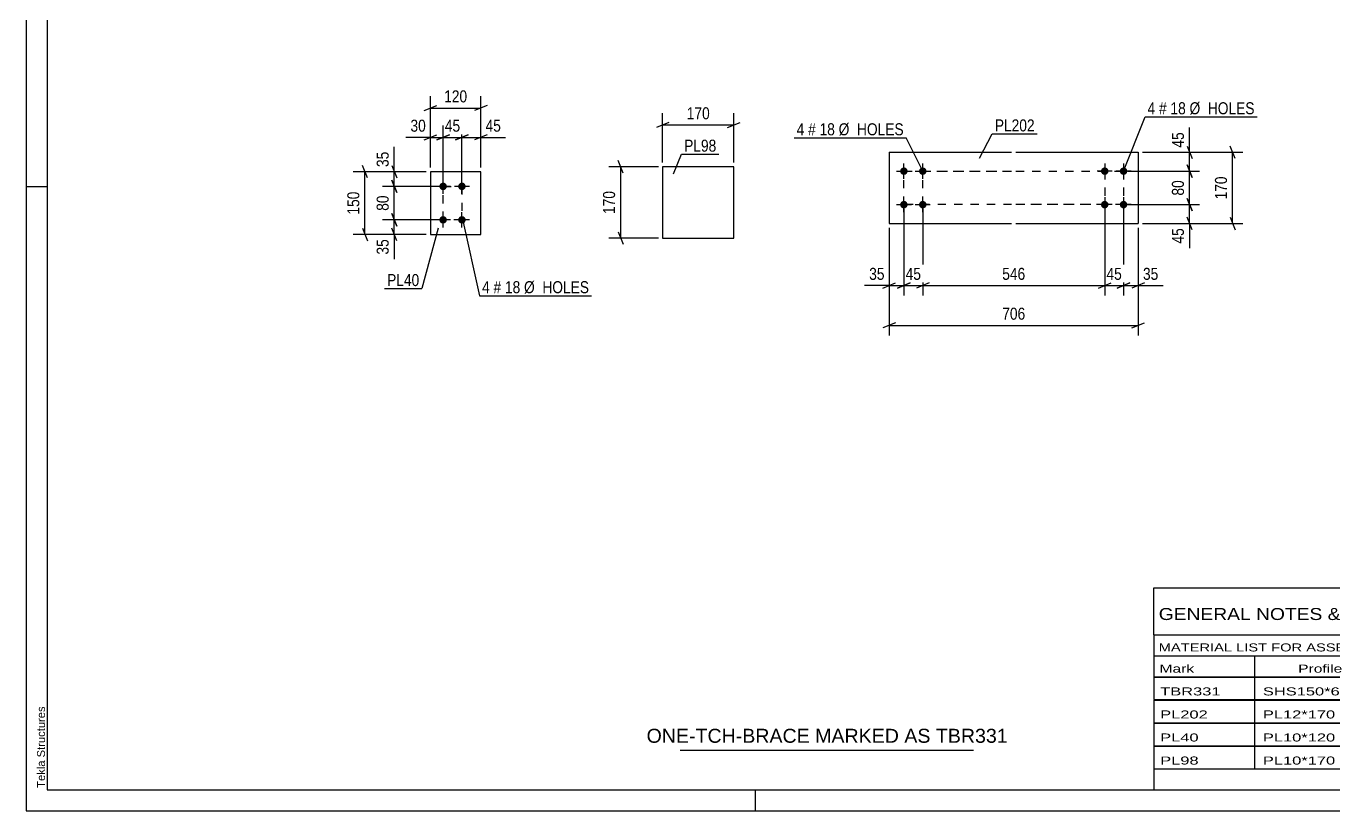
# Model space of a CAD drawing. Header units: millimetres. Extents: x 0 to 594, y 0 to 420.
# Drawn here: x 0 to 311.9, y 0 to 187.3 of the extents above; entities that cross this region are included whole.
import ezdxf

# ---------------------------------------------------------------- set-up
doc = ezdxf.new("R2010")
doc.units = ezdxf.units.MM
doc.linetypes.add('DXK_LINE_DOT2', pattern=[3.9198, 1.9599, -1.9599])
doc.styles.add('Arial', font='ARIAL.TTF', dxfattribs={"height": 0.2})
doc.styles.add('Arial Narrow', font='ARIALN.TTF', dxfattribs={"height": 0.2})

# ---------------------------------------------------------------- blocks, each defined once
blk = doc.blocks.new('Unknown-580870585-1130')
at = {"color": 5, "linetype": 'Continuous'}
for p, q in [((0, 420), (0, 0)), ((5, 415), (5, 5)), ((5, 149), (0, 149)), ((5, 5), (589, 5)), ((174, 0), (174, 5)), ((0, 0), (594, 0))]:
    blk.add_line(p, q, dxfattribs=at)
at = {"color": 174, "linetype": 'Continuous', "style": 'Arial'}
blk.add_text('Tekla Structures', height=1.9102, rotation=90, dxfattribs=at).set_placement((4.5, 5.5))
blk = doc.blocks.new('Part-580870585-3548 - 3547')
at = {"color": 2, "linetype": 'Continuous'}
for p, q in [((205.87, 157.21), (205.87, 140.21)), ((205.87, 157.21), (235.07, 157.21)), ((236.07, 157.21), (265.27, 157.21)), ((265.27, 157.21), (265.27, 140.21)), ((205.87, 140.21), (235.07, 140.21)), ((236.07, 140.21), (265.27, 140.21))]:
    blk.add_line(p, q, dxfattribs=at)
blk = doc.blocks.new('Bolt-580870585-3549 - 3547')
at = {"linetype": 'Continuous'}
for points in [[(257.27, 151.81, -1), (257.27, 153.61, -1)], [(261.77, 151.81, -1), (261.77, 153.61, -1)], [(257.27, 143.81, -1), (257.27, 145.61, -1)], [(261.77, 143.81, -1), (261.77, 145.61, -1)]]:
    blk.add_hatch(color=1, dxfattribs=at).paths.add_polyline_path(points)
at = {"color": 1, "linetype": 'Continuous'}
for p, q in [((257.27, 154.51), (257.27, 150.91)), ((261.77, 154.51), (261.77, 150.91)), ((259.07, 152.71), (255.47, 152.71)), ((263.57, 152.71), (259.97, 152.71)), ((259.07, 144.71), (255.47, 144.71)), ((257.27, 146.51), (257.27, 142.91)), ((263.57, 144.71), (259.97, 144.71)), ((261.77, 146.51), (261.77, 142.91))]:
    blk.add_line(p, q, dxfattribs=at)
blk = doc.blocks.new('Bolt-580870585-3550 - 3547')
at = {"linetype": 'Continuous'}
for points in [[(209.37, 153.61, -1), (209.37, 151.81, -1)], [(213.87, 153.61, -1), (213.87, 151.81, -1)], [(209.37, 145.61, -1), (209.37, 143.81, -1)], [(213.87, 145.61, -1), (213.87, 143.81, -1)]]:
    blk.add_hatch(color=1, dxfattribs=at).paths.add_polyline_path(points)
at = {"color": 1, "linetype": 'Continuous'}
for p, q in [((209.37, 150.91), (209.37, 154.51)), ((213.87, 150.91), (213.87, 154.51)), ((207.57, 152.71), (211.17, 152.71)), ((212.07, 152.71), (215.67, 152.71)), ((207.57, 144.71), (211.17, 144.71)), ((209.37, 142.91), (209.37, 146.51)), ((212.07, 144.71), (215.67, 144.71)), ((213.87, 142.91), (213.87, 146.51))]:
    blk.add_line(p, q, dxfattribs=at)
blk = doc.blocks.new('Bolt-580870585-2195 - 2161')
at = {"linetype": 'Continuous'}
for points in [[(99.45, 148.18, -1), (99.45, 149.98, -1)], [(103.95, 148.18, -1), (103.95, 149.98, -1)], [(99.45, 140.18, -1), (99.45, 141.98, -1)], [(103.95, 140.18, -1), (103.95, 141.98, -1)]]:
    blk.add_hatch(color=1, dxfattribs=at).paths.add_polyline_path(points)
at = {"color": 1, "linetype": 'Continuous'}
for p, q in [((99.45, 147.28), (99.45, 150.88)), ((103.95, 147.28), (103.95, 150.88)), ((101.25, 149.08), (97.65, 149.08)), ((105.75, 149.08), (102.15, 149.08)), ((101.25, 141.08), (97.65, 141.08)), ((99.45, 139.28), (99.45, 142.88)), ((105.75, 141.08), (102.15, 141.08)), ((103.95, 139.28), (103.95, 142.88))]:
    blk.add_line(p, q, dxfattribs=at)
blk = doc.blocks.new('Part-580870585-2200 - 2161')
at = {"color": 2, "linetype": 'Continuous'}
for p, q in [((96.45, 152.58), (96.45, 137.58)), ((108.45, 152.58), (96.45, 152.58)), ((108.45, 137.58), (108.45, 152.58)), ((96.45, 137.58), (108.45, 137.58))]:
    blk.add_line(p, q, dxfattribs=at)
blk = doc.blocks.new('Part-580870585-2404 - 2398')
at = {"color": 2, "linetype": 'Continuous'}
for p, q in [((168.82, 153.74), (151.82, 153.74)), ((151.82, 153.74), (151.82, 136.74)), ((168.82, 136.74), (168.82, 153.74)), ((151.82, 136.74), (168.82, 136.74))]:
    blk.add_line(p, q, dxfattribs=at)
blk = doc.blocks.new('Rectangle-580870585-3724 - 3547')
at = {"color": 1, "linetype": 'DXK_LINE_DOT2'}
for p, q in [((209.37, 152.71), (235.07, 152.71)), ((209.37, 144.71), (209.37, 152.71)), ((236.07, 152.71), (261.77, 152.71)), ((261.77, 152.71), (261.77, 144.71)), ((235.07, 144.71), (209.37, 144.71)), ((261.77, 144.71), (236.07, 144.71))]:
    blk.add_line(p, q, dxfattribs=at)
blk = doc.blocks.new('Rectangle-580870585-2384 - 2161')
at = {"color": 1, "linetype": 'DXK_LINE_DOT2'}
blk.add_lwpolyline([(99.45, 149.08), (103.95, 149.08), (103.95, 141.08), (99.45, 141.08), (99.45, 149.08)], close=True, dxfattribs=at)
blk = doc.blocks.new('Rectangle-580870585-3734 - 3547')
at = {"color": 1, "linetype": 'DXK_LINE_DOT2'}
for p, q in [((213.87, 152.71), (235.07, 152.71)), ((213.87, 144.71), (213.87, 152.71)), ((236.07, 152.71), (257.27, 152.71)), ((257.27, 152.71), (257.27, 144.71)), ((235.07, 144.71), (213.87, 144.71)), ((257.27, 144.71), (236.07, 144.71))]:
    blk.add_line(p, q, dxfattribs=at)
blk = doc.blocks.new('StraightDimension-580870585-3555 - 3547')
at = {"color": 7, "linetype": 'Continuous'}
for p, q in [((261.77, 143.71), (261.77, 123.01)), ((265.27, 139.21), (265.27, 123.01)), ((260.27, 124.81), (263.27, 126.01)), ((261.77, 125.41), (265.27, 125.41)), ((266.77, 126.01), (263.77, 124.81))]:
    blk.add_line(p, q, dxfattribs=at)
at = {"color": 0}
blk.add_wipeout([(270.65, 126.16), (270.65, 130.36), (265.8, 130.36), (265.8, 126.16)], dxfattribs=at)
at = {"color": 7, "linetype": 'Continuous'}
blk.add_line((265.27, 125.41), (271.18, 125.41), dxfattribs=at)
blk.add_line((265.27, 125.41), (271.18, 125.41), dxfattribs=at)
at = {"color": 3, "style": 'Arial Narrow'}
blk.add_text('35', height=2.863, dxfattribs=at).set_placement((266.4, 126.76))
blk = doc.blocks.new('StraightDimension-580870585-3556 - 3547')
at = {"color": 7, "linetype": 'Continuous'}
for p, q in [((257.27, 143.71), (257.27, 123.01)), ((261.77, 143.71), (261.77, 123.01)), ((255.77, 124.81), (258.77, 126.01)), ((257.27, 125.41), (261.77, 125.41)), ((263.27, 126.01), (260.27, 124.81))]:
    blk.add_line(p, q, dxfattribs=at)
at = {"color": 0}
blk.add_wipeout([(261.95, 126.16), (261.95, 130.36), (257.09, 130.36), (257.09, 126.16)], dxfattribs=at)
at = {"color": 3, "style": 'Arial Narrow'}
blk.add_text('45', height=2.863, dxfattribs=at).set_placement((257.69, 126.76))
blk = doc.blocks.new('StraightDimension-580870585-3557 - 3547')
at = {"color": 7, "linetype": 'Continuous'}
for p, q in [((213.87, 143.71), (213.87, 123.01)), ((257.27, 143.71), (257.27, 123.01)), ((215.37, 126.01), (212.37, 124.81)), ((213.87, 125.41), (257.27, 125.41)), ((255.77, 124.81), (258.77, 126.01))]:
    blk.add_line(p, q, dxfattribs=at)
at = {"color": 0}
blk.add_wipeout([(238.91, 126.16), (238.91, 130.36), (232.23, 130.36), (232.23, 126.16)], dxfattribs=at)
at = {"color": 3, "style": 'Arial Narrow'}
blk.add_text('546', height=2.863, dxfattribs=at).set_placement((232.83, 126.76))
blk = doc.blocks.new('StraightDimension-580870585-3558 - 3547')
at = {"color": 7, "linetype": 'Continuous'}
for p, q in [((209.37, 143.71), (209.37, 123.01)), ((213.87, 143.71), (213.87, 123.01)), ((207.87, 124.81), (210.87, 126.01)), ((209.37, 125.41), (213.87, 125.41)), ((215.37, 126.01), (212.37, 124.81))]:
    blk.add_line(p, q, dxfattribs=at)
at = {"color": 0}
blk.add_wipeout([(214.05, 126.16), (214.05, 130.36), (209.19, 130.36), (209.19, 126.16)], dxfattribs=at)
at = {"color": 3, "style": 'Arial Narrow'}
blk.add_text('45', height=2.863, dxfattribs=at).set_placement((209.79, 126.76))
blk = doc.blocks.new('StraightDimension-580870585-3559 - 3547')
at = {"color": 7, "linetype": 'Continuous'}
for p, q in [((209.37, 143.71), (209.37, 123.01)), ((205.87, 139.21), (205.87, 123.01)), ((204.37, 124.81), (207.37, 126.01)), ((205.87, 125.41), (209.37, 125.41)), ((210.87, 126.01), (207.87, 124.81))]:
    blk.add_line(p, q, dxfattribs=at)
at = {"color": 0}
blk.add_wipeout([(205.35, 126.16), (205.35, 130.36), (200.49, 130.36), (200.49, 126.16)], dxfattribs=at)
at = {"color": 7, "linetype": 'Continuous'}
blk.add_line((205.87, 125.41), (199.96, 125.41), dxfattribs=at)
blk.add_line((205.87, 125.41), (199.96, 125.41), dxfattribs=at)
at = {"color": 3, "style": 'Arial Narrow'}
blk.add_text('35', height=2.863, dxfattribs=at).set_placement((201.09, 126.76))
blk = doc.blocks.new('StraightDimension-580870585-3575 - 3547')
at = {"color": 7, "linetype": 'Continuous'}
for p, q in [((205.87, 139.21), (205.87, 113.5)), ((265.27, 139.21), (265.27, 113.5)), ((207.37, 116.5), (204.37, 115.3)), ((205.87, 115.9), (265.27, 115.9)), ((263.77, 115.3), (266.77, 116.5))]:
    blk.add_line(p, q, dxfattribs=at)
at = {"color": 0}
blk.add_wipeout([(238.91, 116.65), (238.91, 120.85), (232.23, 120.85), (232.23, 116.65)], dxfattribs=at)
at = {"color": 3, "style": 'Arial Narrow'}
blk.add_text('706', height=2.863, dxfattribs=at).set_placement((232.83, 117.25))
blk = doc.blocks.new('StraightDimension-580870585-3595 - 3547')
at = {"color": 7, "linetype": 'Continuous'}
for p, q in [((266.27, 157.21), (290.18, 157.21)), ((288.38, 155.71), (287.18, 158.71)), ((287.78, 140.21), (287.78, 157.21)), ((287.18, 141.71), (288.38, 138.71)), ((266.27, 140.21), (290.18, 140.21))]:
    blk.add_line(p, q, dxfattribs=at)
at = {"color": 0}
blk.add_wipeout([(287.03, 152.05), (282.83, 152.05), (282.83, 145.36), (287.03, 145.36)], dxfattribs=at)
at = {"color": 3, "style": 'Arial Narrow'}
blk.add_text('170', height=2.863, rotation=90.0002, dxfattribs=at).set_placement((286.43, 145.96))
blk = doc.blocks.new('StraightDimension-580870585-3702 - 3547')
at = {"color": 7, "linetype": 'Continuous'}
for p, q in [((266.27, 157.21), (279.91, 157.21)), ((276.91, 158.71), (278.11, 155.71)), ((277.51, 152.71), (277.51, 157.21)), ((278.11, 151.21), (276.91, 154.21)), ((262.77, 152.71), (279.91, 152.71))]:
    blk.add_line(p, q, dxfattribs=at)
at = {"color": 0}
blk.add_wipeout([(276.76, 162.59), (272.56, 162.59), (272.56, 157.73), (276.76, 157.73)], dxfattribs=at)
at = {"color": 7, "linetype": 'Continuous'}
blk.add_line((277.51, 157.21), (277.51, 163.11), dxfattribs=at)
blk.add_line((277.51, 157.21), (277.51, 163.11), dxfattribs=at)
at = {"color": 3, "style": 'Arial Narrow'}
blk.add_text('45', height=2.863, rotation=90.0002, dxfattribs=at).set_placement((276.16, 158.33))
blk = doc.blocks.new('StraightDimension-580870585-3703 - 3547')
at = {"color": 7, "linetype": 'Continuous'}
for p, q in [((276.91, 154.21), (278.11, 151.21)), ((262.77, 152.71), (279.91, 152.71)), ((277.51, 144.71), (277.51, 152.71)), ((262.77, 144.71), (279.91, 144.71)), ((278.11, 143.21), (276.91, 146.21))]:
    blk.add_line(p, q, dxfattribs=at)
at = {"color": 0}
blk.add_wipeout([(276.76, 151.13), (272.56, 151.13), (272.56, 146.28), (276.76, 146.28)], dxfattribs=at)
at = {"color": 3, "style": 'Arial Narrow'}
blk.add_text('80', height=2.863, rotation=90.0002, dxfattribs=at).set_placement((276.16, 146.88))
blk = doc.blocks.new('StraightDimension-580870585-3704 - 3547')
at = {"color": 7, "linetype": 'Continuous'}
for p, q in [((262.77, 144.71), (279.91, 144.71)), ((276.91, 146.21), (278.11, 143.21)), ((277.51, 140.21), (277.51, 144.71)), ((278.11, 138.71), (276.91, 141.71)), ((266.27, 140.21), (279.91, 140.21))]:
    blk.add_line(p, q, dxfattribs=at)
at = {"color": 0}
blk.add_wipeout([(276.76, 139.68), (272.56, 139.68), (272.56, 134.82), (276.76, 134.82)], dxfattribs=at)
at = {"color": 7, "linetype": 'Continuous'}
blk.add_line((277.51, 140.21), (277.51, 134.3), dxfattribs=at)
blk.add_line((277.51, 140.21), (277.51, 134.3), dxfattribs=at)
at = {"color": 3, "style": 'Arial Narrow'}
blk.add_text('45', height=2.863, rotation=90.0002, dxfattribs=at).set_placement((276.16, 135.42))
blk = doc.blocks.new('StraightDimension-580870585-2368 - 2161')
at = {"color": 7, "linetype": 'Continuous'}
for p, q in [((96.45, 153.58), (96.45, 170.63)), ((108.45, 153.58), (108.45, 170.63)), ((94.95, 167.18), (97.95, 168.38)), ((96.45, 167.78), (108.45, 167.78)), ((109.95, 168.38), (106.95, 167.18))]:
    blk.add_line(p, q, dxfattribs=at)
at = {"color": 0}
blk.add_wipeout([(105.79, 168.53), (105.79, 172.73), (99.11, 172.73), (99.11, 168.53)], dxfattribs=at)
at = {"color": 3, "style": 'Arial Narrow'}
blk.add_text('120', height=2.863, dxfattribs=at).set_placement((99.71, 169.13))
blk = doc.blocks.new('StraightDimension-580870585-2300 - 2161')
at = {"color": 7, "linetype": 'Continuous'}
for p, q in [((98.45, 141.08), (84.97, 141.08)), ((87.22, 142.58), (88.42, 139.58)), ((87.82, 137.58), (87.82, 141.08)), ((95.45, 137.58), (84.97, 137.58)), ((88.42, 136.08), (87.22, 139.08))]:
    blk.add_line(p, q, dxfattribs=at)
at = {"color": 0}
blk.add_wipeout([(87.07, 137.05), (82.87, 137.05), (82.87, 132.2), (87.07, 132.2)], dxfattribs=at)
at = {"color": 7, "linetype": 'Continuous'}
blk.add_line((87.82, 137.58), (87.82, 131.67), dxfattribs=at)
blk.add_line((87.82, 137.58), (87.82, 131.67), dxfattribs=at)
at = {"color": 3, "style": 'Arial Narrow'}
blk.add_text('35', height=2.863, rotation=90.0002, dxfattribs=at).set_placement((86.47, 132.8))
blk = doc.blocks.new('StraightDimension-580870585-2277 - 2161')
at = {"color": 7, "linetype": 'Continuous'}
for p, q in [((87.22, 154.08), (88.42, 151.08)), ((95.45, 152.58), (84.97, 152.58)), ((88.42, 147.58), (87.22, 150.58)), ((87.82, 149.08), (87.82, 152.58)), ((98.45, 149.08), (84.97, 149.08))]:
    blk.add_line(p, q, dxfattribs=at)
at = {"color": 0}
blk.add_wipeout([(87.07, 157.96), (82.87, 157.96), (82.87, 153.1), (87.07, 153.1)], dxfattribs=at)
at = {"color": 7, "linetype": 'Continuous'}
blk.add_line((87.82, 152.58), (87.82, 158.48), dxfattribs=at)
blk.add_line((87.82, 152.58), (87.82, 158.48), dxfattribs=at)
at = {"color": 3, "style": 'Arial Narrow'}
blk.add_text('35', height=2.863, rotation=90.0002, dxfattribs=at).set_placement((86.47, 153.7))
blk = doc.blocks.new('StraightDimension-580870585-2290 - 2161')
at = {"color": 7, "linetype": 'Continuous'}
for p, q in [((87.22, 150.58), (88.42, 147.58)), ((98.45, 149.08), (84.97, 149.08)), ((87.82, 141.08), (87.82, 149.08)), ((98.45, 141.08), (84.97, 141.08)), ((88.42, 139.58), (87.22, 142.58))]:
    blk.add_line(p, q, dxfattribs=at)
at = {"color": 0}
blk.add_wipeout([(87.07, 147.51), (82.87, 147.51), (82.87, 142.65), (87.07, 142.65)], dxfattribs=at)
at = {"color": 3, "style": 'Arial Narrow'}
blk.add_text('80', height=2.863, rotation=90.0002, dxfattribs=at).set_placement((86.47, 143.25))
blk = doc.blocks.new('StraightDimension-580870585-2314 - 2161')
at = {"color": 7, "linetype": 'Continuous'}
for p, q in [((81.42, 151.08), (80.22, 154.08)), ((95.45, 152.58), (77.97, 152.58)), ((80.82, 137.58), (80.82, 152.58)), ((95.45, 137.58), (77.97, 137.58)), ((80.22, 139.08), (81.42, 136.08))]:
    blk.add_line(p, q, dxfattribs=at)
at = {"color": 0}
blk.add_wipeout([(80.07, 148.42), (75.87, 148.42), (75.87, 141.74), (80.07, 141.74)], dxfattribs=at)
at = {"color": 3, "style": 'Arial Narrow'}
blk.add_text('150', height=2.863, rotation=90.0002, dxfattribs=at).set_placement((79.47, 142.34))
blk = doc.blocks.new('StraightDimension-580870585-2331 - 2161')
at = {"color": 7, "linetype": 'Continuous'}
for p, q in [((103.95, 150.08), (103.95, 163.63)), ((108.45, 153.58), (108.45, 163.63)), ((102.45, 160.18), (105.45, 161.38)), ((103.95, 160.78), (108.45, 160.78)), ((109.95, 161.38), (106.95, 160.18))]:
    blk.add_line(p, q, dxfattribs=at)
at = {"color": 0}
blk.add_wipeout([(113.83, 161.53), (113.83, 165.73), (108.98, 165.73), (108.98, 161.53)], dxfattribs=at)
at = {"color": 7, "linetype": 'Continuous'}
blk.add_line((108.45, 160.78), (114.36, 160.78), dxfattribs=at)
blk.add_line((108.45, 160.78), (114.36, 160.78), dxfattribs=at)
at = {"color": 3, "style": 'Arial Narrow'}
blk.add_text('45', height=2.863, dxfattribs=at).set_placement((109.58, 162.13))
blk = doc.blocks.new('StraightDimension-580870585-2344 - 2161')
at = {"color": 7, "linetype": 'Continuous'}
for p, q in [((99.45, 150.08), (99.45, 163.63)), ((103.95, 150.08), (103.95, 163.63)), ((97.95, 160.18), (100.95, 161.38)), ((99.45, 160.78), (103.95, 160.78)), ((105.45, 161.38), (102.45, 160.18))]:
    blk.add_line(p, q, dxfattribs=at)
at = {"color": 0}
blk.add_wipeout([(104.13, 161.53), (104.13, 165.73), (99.27, 165.73), (99.27, 161.53)], dxfattribs=at)
at = {"color": 3, "style": 'Arial Narrow'}
blk.add_text('45', height=2.863, dxfattribs=at).set_placement((99.87, 162.13))
blk = doc.blocks.new('StraightDimension-580870585-2354 - 2161')
at = {"color": 7, "linetype": 'Continuous'}
for p, q in [((96.45, 153.58), (96.45, 163.63)), ((99.45, 150.08), (99.45, 163.63)), ((94.95, 160.18), (97.95, 161.38)), ((96.45, 160.78), (99.45, 160.78)), ((100.95, 161.38), (97.95, 160.18))]:
    blk.add_line(p, q, dxfattribs=at)
at = {"color": 0}
blk.add_wipeout([(95.93, 161.53), (95.93, 165.73), (91.07, 165.73), (91.07, 161.53)], dxfattribs=at)
at = {"color": 7, "linetype": 'Continuous'}
blk.add_line((96.45, 160.78), (90.55, 160.78), dxfattribs=at)
blk.add_line((96.45, 160.78), (90.55, 160.78), dxfattribs=at)
at = {"color": 3, "style": 'Arial Narrow'}
blk.add_text('30', height=2.863, dxfattribs=at).set_placement((91.67, 162.13))
blk = doc.blocks.new('StraightDimension-580870585-2406 - 2398')
at = {"color": 7, "linetype": 'Continuous'}
for p, q in [((151.82, 154.74), (151.82, 166.59)), ((168.82, 154.74), (168.82, 166.59)), ((153.32, 164.34), (150.32, 163.14)), ((151.82, 163.74), (168.82, 163.74)), ((167.32, 163.14), (170.32, 164.34))]:
    blk.add_line(p, q, dxfattribs=at)
at = {"color": 0}
blk.add_wipeout([(163.66, 164.49), (163.66, 168.69), (156.98, 168.69), (156.98, 164.49)], dxfattribs=at)
at = {"color": 3, "style": 'Arial Narrow'}
blk.add_text('170', height=2.863, dxfattribs=at).set_placement((157.58, 165.09))
blk = doc.blocks.new('StraightDimension-580870585-2417 - 2398')
at = {"color": 7, "linetype": 'Continuous'}
for p, q in [((150.82, 153.74), (138.97, 153.74)), ((142.42, 152.24), (141.22, 155.24)), ((141.82, 136.74), (141.82, 153.74)), ((141.22, 138.24), (142.42, 135.24)), ((150.82, 136.74), (138.97, 136.74))]:
    blk.add_line(p, q, dxfattribs=at)
at = {"color": 0}
blk.add_wipeout([(141.07, 148.58), (136.87, 148.58), (136.87, 141.89), (141.07, 141.89)], dxfattribs=at)
at = {"color": 3, "style": 'Arial Narrow'}
blk.add_text('170', height=2.863, rotation=90.0002, dxfattribs=at).set_placement((140.47, 142.49))
blk = doc.blocks.new('Unknown-580870585-4551')
at = {"color": 7, "linetype": 'Continuous'}
for p, q in [((269, 53.25), (429, 53.25)), ((269, 42), (269, 53.25)), ((429, 53.25), (429, 42)), ((269, 42), (429, 42)), ((269, 42), (269, 37)), ((429, 42), (429, 37)), ((269, 37), (429, 37)), ((269, 37), (269, 32)), ((293, 37), (293, 32)), ((328.5, 37), (328.5, 32)), ((354.5, 37), (354.5, 32)), ((367.5, 37), (367.5, 32)), ((385, 37), (385, 32)), ((407, 37), (407, 32)), ((429, 37), (429, 32)), ((269, 32), (429, 32)), ((269, 31.95), (269, 26.55)), ((269, 31.95), (429, 31.95)), ((293, 32), (293, 26.5)), ((328.5, 32), (328.5, 26.5)), ((354.5, 32), (354.5, 26.5)), ((367.5, 32), (367.5, 26.5)), ((385, 32), (385, 26.5)), ((407, 32), (407, 26.5)), ((429, 31.95), (429, 26.55)), ((269, 26.55), (429, 26.55)), ((269, 26.45), (269, 21.05)), ((269, 26.45), (429, 26.45)), ((293, 26.5), (293, 21)), ((328.5, 26.5), (328.5, 21)), ((354.5, 26.5), (354.5, 21)), ((367.5, 26.5), (367.5, 21)), ((385, 26.5), (385, 21)), ((407, 26.5), (407, 21)), ((429, 26.45), (429, 21.05)), ((269, 21.05), (429, 21.05)), ((269, 20.95), (269, 15.55)), ((269, 20.95), (429, 20.95)), ((293, 21), (293, 15.5)), ((328.5, 21), (328.5, 15.5)), ((354.5, 21), (354.5, 15.5)), ((367.5, 21), (367.5, 15.5)), ((385, 21), (385, 15.5)), ((407, 21), (407, 15.5)), ((429, 20.95), (429, 15.55)), ((269, 15.55), (429, 15.55)), ((269, 15.45), (269, 10.05)), ((269, 15.45), (429, 15.45)), ((293, 15.5), (293, 10)), ((328.5, 15.5), (328.5, 10)), ((354.5, 15.5), (354.5, 10)), ((367.5, 15.5), (367.5, 10)), ((385, 15.5), (385, 10)), ((407, 15.5), (407, 10)), ((429, 15.45), (429, 10.05)), ((269, 10.05), (429, 10.05)), ((269, 10), (429, 10)), ((269, 10), (269, 5)), ((385, 10), (385, 5)), ((407, 10), (407, 5)), ((429, 10), (429, 5)), ((269, 5), (429, 5))]:
    blk.add_line(p, q, dxfattribs=at)
at = {"color": 7, "style": 'Arial Narrow'}
for s, height, width, p in [('GENERAL NOTES & WELD DETAILS :', 2.8633, 1.4, (270.15, 45.56)), ('REFER TYP DRAWING TYP-01', 1.9089, 1.6, (353.7, 45.66)), ("MATERIAL LIST FOR ASSEMBLY MK'D", 1.9089, 1.6, (270.15, 38.06)), ('TBR331', 1.909, 1.794707, (361.59, 37.97)), ('1', 1.91, 1.794707, (391.08, 38.06)), ('No. Required', 1.9089, 1.6, (400.41, 38.06)), ('Mark', 1.909, 1.7, (270.34, 33)), ('Profile', 1.909, 1.7, (303.41, 33)), ('Material', 1.909, 1.7, (333.54, 33.06)), ('No.', 1.909, 1.7, (358.5, 33.06)), ('Length', 1.909, 1.7, (369, 33.06)), ('Area', 1.909, 1.7, (391.5, 33.06)), ('Weight', 1.909, 1.7, (411, 33.06))]:
    blk.add_text(s, height=height, dxfattribs=dict(at, width=width)).set_placement(p)
at = {"color": 7, "linetype": 'Continuous', "style": 'Arial Narrow'}
for s, height, width, p in [('TBR331', 1.909, 1.794707, (270.5, 27.56)), ('SHS150*6', 1.909, 1.794707, (295, 27.56)), ('E350', 1.909, 1.794707, (334.74, 27.56)), ('1', 1.91, 1.794707, (358.86, 27.56)), ('5385', 1.909, 1.794707, (371.58, 27.56)), ('3.2', 1.909, 1.794707, (395.32, 27.56)), ('145.7', 1.909, 1.794707, (411.96, 27.56)), ('PL202', 1.909, 1.794707, (270.5, 22.06)), ('PL12*170', 1.909, 1.794707, (295, 22.06)), ('E350', 1.909, 1.794707, (334.74, 22.06)), ('1', 1.91, 1.794707, (358.86, 22.06)), ('706', 1.909, 1.794707, (373.77, 22.06)), ('0.3', 1.909, 1.794707, (395.32, 22.06)), ('11.3', 1.909, 1.794707, (414.14, 22.06)), ('PL40', 1.909, 1.794707, (270.5, 16.56)), ('PL10*120', 1.909, 1.794707, (295, 16.56)), ('E350', 1.909, 1.794707, (334.74, 16.56)), ('4', 1.91, 1.794707, (358.86, 16.56)), ('150', 1.909, 1.794707, (373.77, 16.56)), ('0.0', 1.909, 1.794707, (395.32, 16.56)), ('5.7', 1.909, 1.794707, (416.33, 16.56)), ('PL98', 1.909, 1.794707, (270.5, 11.06)), ('PL10*170', 1.909, 1.794707, (295, 11.06)), ('E350', 1.909, 1.794707, (334.74, 11.06)), ('2', 1.91, 1.794707, (358.86, 11.06)), ('170', 1.909, 1.794707, (373.77, 11.06)), ('0.1', 1.909, 1.794707, (395.32, 11.06)), ('4.5', 1.909, 1.794707, (416.33, 11.06)), ('Total', 1.909, 1.7, (371.33, 6.5)), ('3.8', 1.909, 1.794707, (394.83, 6.5)), ('167.2', 1.909, 1.794707, (411.96, 6.5))]:
    blk.add_text(s, height=height, dxfattribs=dict(at, width=width)).set_placement(p)
blk = doc.blocks.new('Unknown-580870585-4552')
at = {"color": 7, "linetype": 'Continuous'}
blk.add_line((156, 14.5), (226, 14.5), dxfattribs=at)
at = {"color": 7, "style": 'Arial'}
blk.add_text('ONE-TCH-BRACE MARKED AS TBR331', height=3.3428, dxfattribs=at).set_placement((147.99, 16.25))
blk = doc.blocks.new('Mark-580870585-3601 - 3547')
at = {"color": 0}
blk.add_wipeout([(269.32, 166.29), (269.32, 169.29), (267.49, 169.29), (267.49, 166.29)], dxfattribs=at)
blk.add_wipeout([(269.32, 166.29), (269.32, 169.29), (267.49, 169.29), (267.49, 166.29)], dxfattribs=at)
at = {"color": 7, "linetype": 'Continuous'}
blk.add_line((261.77, 152.71), (266.89, 165.69), dxfattribs=at)
at = {"color": 0}
blk.add_wipeout([(272.05, 166.29), (272.05, 169.29), (270.22, 169.29), (270.22, 166.29)], dxfattribs=at)
blk.add_wipeout([(272.05, 166.29), (272.05, 169.29), (270.22, 169.29), (270.22, 166.29)], dxfattribs=at)
at = {"color": 3, "style": 'Arial Narrow'}
blk.add_text('4', height=2.86, dxfattribs=at).set_placement((267.49, 166.29))
at = {"color": 0}
blk.add_wipeout([(276.6, 166.29), (276.6, 169.29), (272.95, 169.29), (272.95, 166.29)], dxfattribs=at)
blk.add_wipeout([(276.6, 166.29), (276.6, 169.29), (272.95, 169.29), (272.95, 166.29)], dxfattribs=at)
at = {"color": 3, "style": 'Arial Narrow'}
blk.add_text('#', height=2.86, dxfattribs=at).set_placement((270.22, 166.29))
at = {"color": 0}
blk.add_wipeout([(293.03, 166.29), (293.03, 169.29), (277.5, 169.29), (277.5, 166.29)], dxfattribs=at)
blk.add_wipeout([(293.03, 166.29), (293.03, 169.29), (277.5, 169.29), (277.5, 166.29)], dxfattribs=at)
at = {"color": 7, "linetype": 'Continuous'}
blk.add_line((266.89, 165.69), (293.63, 165.69), dxfattribs=at)
at = {"color": 3, "style": 'Arial Narrow'}
for s, p in [('18', (272.95, 166.29)), ('Ø  HOLES', (277.5, 166.29))]:
    blk.add_text(s, height=2.863, dxfattribs=at).set_placement(p)
blk = doc.blocks.new('Mark-580870585-3598 - 3547')
at = {"color": 0}
blk.add_wipeout([(240.57, 162.2), (240.57, 165.2), (231.06, 165.2), (231.06, 162.2)], dxfattribs=at)
blk.add_wipeout([(240.57, 162.2), (240.57, 165.2), (231.06, 165.2), (231.06, 162.2)], dxfattribs=at)
at = {"color": 30, "linetype": 'Continuous'}
for p, q in [((227.4, 155.82), (230.46, 161.6)), ((230.46, 161.6), (241.17, 161.6))]:
    blk.add_line(p, q, dxfattribs=at)
at = {"color": 3, "style": 'Arial Narrow'}
blk.add_text('PL202', height=2.863, dxfattribs=at).set_placement((231.06, 162.2))
blk = doc.blocks.new('Mark-580870585-3602 - 3547')
at = {"color": 0}
blk.add_wipeout([(185.62, 161.27), (185.62, 164.27), (183.79, 164.27), (183.79, 161.27)], dxfattribs=at)
blk.add_wipeout([(185.62, 161.27), (185.62, 164.27), (183.79, 164.27), (183.79, 161.27)], dxfattribs=at)
blk.add_wipeout([(188.35, 161.27), (188.35, 164.27), (186.52, 164.27), (186.52, 161.27)], dxfattribs=at)
blk.add_wipeout([(188.35, 161.27), (188.35, 164.27), (186.52, 164.27), (186.52, 161.27)], dxfattribs=at)
at = {"color": 3, "style": 'Arial Narrow'}
blk.add_text('4', height=2.86, dxfattribs=at).set_placement((183.79, 161.27))
at = {"color": 0}
blk.add_wipeout([(192.91, 161.27), (192.91, 164.27), (189.25, 164.27), (189.25, 161.27)], dxfattribs=at)
blk.add_wipeout([(192.91, 161.27), (192.91, 164.27), (189.25, 164.27), (189.25, 161.27)], dxfattribs=at)
at = {"color": 3, "style": 'Arial Narrow'}
blk.add_text('#', height=2.86, dxfattribs=at).set_placement((186.52, 161.27))
at = {"color": 0}
blk.add_wipeout([(209.33, 161.27), (209.33, 164.27), (193.81, 164.27), (193.81, 161.27)], dxfattribs=at)
blk.add_wipeout([(209.33, 161.27), (209.33, 164.27), (193.81, 164.27), (193.81, 161.27)], dxfattribs=at)
at = {"color": 7, "linetype": 'Continuous'}
for p in [(183.19, 160.67), (213.87, 152.71)]:
    blk.add_line(p, (209.93, 160.67), dxfattribs=at)
at = {"color": 3, "style": 'Arial Narrow'}
for s, p in [('18', (189.25, 161.27)), ('Ø  HOLES', (193.81, 161.27))]:
    blk.add_text(s, height=2.863, dxfattribs=at).set_placement(p)
blk = doc.blocks.new('Mark-580870585-2191 - 2161')
at = {"color": 0}
blk.add_wipeout([(110.58, 123.58), (110.58, 126.58), (108.75, 126.58), (108.75, 123.58)], dxfattribs=at)
blk.add_wipeout([(110.58, 123.58), (110.58, 126.58), (108.75, 126.58), (108.75, 123.58)], dxfattribs=at)
at = {"color": 7, "linetype": 'Continuous'}
blk.add_line((104.07, 141.23), (108.15, 122.98), dxfattribs=at)
at = {"color": 0}
blk.add_wipeout([(113.31, 123.58), (113.31, 126.58), (111.48, 126.58), (111.48, 123.58)], dxfattribs=at)
blk.add_wipeout([(113.31, 123.58), (113.31, 126.58), (111.48, 126.58), (111.48, 123.58)], dxfattribs=at)
at = {"color": 3, "style": 'Arial Narrow'}
blk.add_text('4', height=2.86, dxfattribs=at).set_placement((108.75, 123.58))
at = {"color": 0}
blk.add_wipeout([(117.86, 123.58), (117.86, 126.58), (114.21, 126.58), (114.21, 123.58)], dxfattribs=at)
blk.add_wipeout([(117.86, 123.58), (117.86, 126.58), (114.21, 126.58), (114.21, 123.58)], dxfattribs=at)
at = {"color": 3, "style": 'Arial Narrow'}
blk.add_text('#', height=2.86, dxfattribs=at).set_placement((111.48, 123.58))
at = {"color": 0}
blk.add_wipeout([(134.29, 123.58), (134.29, 126.58), (118.76, 126.58), (118.76, 123.58)], dxfattribs=at)
blk.add_wipeout([(134.29, 123.58), (134.29, 126.58), (118.76, 126.58), (118.76, 123.58)], dxfattribs=at)
at = {"color": 7, "linetype": 'Continuous'}
blk.add_line((108.15, 122.98), (134.89, 122.98), dxfattribs=at)
at = {"color": 3, "style": 'Arial Narrow'}
for s, p in [('18', (114.21, 123.58)), ('Ø  HOLES', (118.76, 123.58))]:
    blk.add_text(s, height=2.863, dxfattribs=at).set_placement(p)
blk = doc.blocks.new('Mark-580870585-2196 - 2161')
at = {"color": 0}
blk.add_wipeout([(93.77, 125.28), (93.77, 128.28), (86.1, 128.28), (86.1, 125.28)], dxfattribs=at)
blk.add_wipeout([(93.77, 125.28), (93.77, 128.28), (86.1, 128.28), (86.1, 125.28)], dxfattribs=at)
at = {"color": 30, "linetype": 'Continuous'}
for p in [(98.29, 139.08), (85.5, 124.68)]:
    blk.add_line(p, (94.37, 124.68), dxfattribs=at)
at = {"color": 3, "style": 'Arial Narrow'}
blk.add_text('PL40', height=2.863, dxfattribs=at).set_placement((86.1, 125.28))
blk = doc.blocks.new('Mark-580870585-2400 - 2398')
at = {"color": 0}
blk.add_wipeout([(164.63, 157.36), (164.63, 160.36), (156.95, 160.36), (156.95, 157.36)], dxfattribs=at)
blk.add_wipeout([(164.63, 157.36), (164.63, 160.36), (156.95, 160.36), (156.95, 157.36)], dxfattribs=at)
at = {"color": 30, "linetype": 'Continuous'}
for p, q in [((154.39, 152.08), (156.35, 156.76)), ((156.35, 156.76), (165.23, 156.76))]:
    blk.add_line(p, q, dxfattribs=at)
at = {"color": 3, "style": 'Arial Narrow'}
blk.add_text('PL98', height=2.863, dxfattribs=at).set_placement((156.95, 157.36))

msp = doc.modelspace()

# ---------------------------------------------------------------- block references
for name in ['Unknown-580870585-1130', 'Part-580870585-3548 - 3547', 'Part-580870585-2404 - 2398', 'Bolt-580870585-3550 - 3547', 'Bolt-580870585-3549 - 3547', 'Part-580870585-2200 - 2161', 'Bolt-580870585-2195 - 2161', 'Rectangle-580870585-3724 - 3547', 'Rectangle-580870585-3734 - 3547', 'Rectangle-580870585-2384 - 2161', 'Unknown-580870585-4551', 'Unknown-580870585-4552']:
    msp.add_blockref(name, (0, 0))

# ---------------------------------------------------------------- next in the draw order: block references
for name in ['StraightDimension-580870585-2368 - 2161', 'StraightDimension-580870585-2406 - 2398', 'Mark-580870585-3602 - 3547', 'Mark-580870585-3598 - 3547', 'StraightDimension-580870585-3555 - 3547', 'StraightDimension-580870585-2300 - 2161', 'Mark-580870585-2191 - 2161']:
    msp.add_blockref(name, (0, 0))

# ---------------------------------------------------------------- next in the draw order: block references
for name in ['StraightDimension-580870585-2331 - 2161', 'Mark-580870585-2400 - 2398', 'StraightDimension-580870585-2277 - 2161', 'StraightDimension-580870585-2417 - 2398', 'StraightDimension-580870585-3556 - 3547']:
    msp.add_blockref(name, (0, 0))

# ---------------------------------------------------------------- next in the draw order: block references
for name in ['StraightDimension-580870585-2290 - 2161', 'StraightDimension-580870585-3557 - 3547']:
    msp.add_blockref(name, (0, 0))

# ---------------------------------------------------------------- next in the draw order: block references
for name in ['StraightDimension-580870585-2344 - 2161', 'StraightDimension-580870585-2314 - 2161', 'StraightDimension-580870585-3558 - 3547']:
    msp.add_blockref(name, (0, 0))

# ---------------------------------------------------------------- next in the draw order: block references
for name in ['StraightDimension-580870585-2354 - 2161', 'StraightDimension-580870585-3559 - 3547', 'Mark-580870585-2196 - 2161']:
    msp.add_blockref(name, (0, 0))

# ---------------------------------------------------------------- next in the draw order: block references
msp.add_blockref('StraightDimension-580870585-3575 - 3547', (0, 0))

# ---------------------------------------------------------------- next in the draw order: block references
msp.add_blockref('StraightDimension-580870585-3595 - 3547', (0, 0))

# ---------------------------------------------------------------- next in the draw order: block references
msp.add_blockref('StraightDimension-580870585-3702 - 3547', (0, 0))

# ---------------------------------------------------------------- next in the draw order: block references
msp.add_blockref('StraightDimension-580870585-3703 - 3547', (0, 0))

# ---------------------------------------------------------------- next in the draw order: block references
for name in ['Mark-580870585-3601 - 3547', 'StraightDimension-580870585-3704 - 3547']:
    msp.add_blockref(name, (0, 0))

doc.saveas('drawing.dxf')
